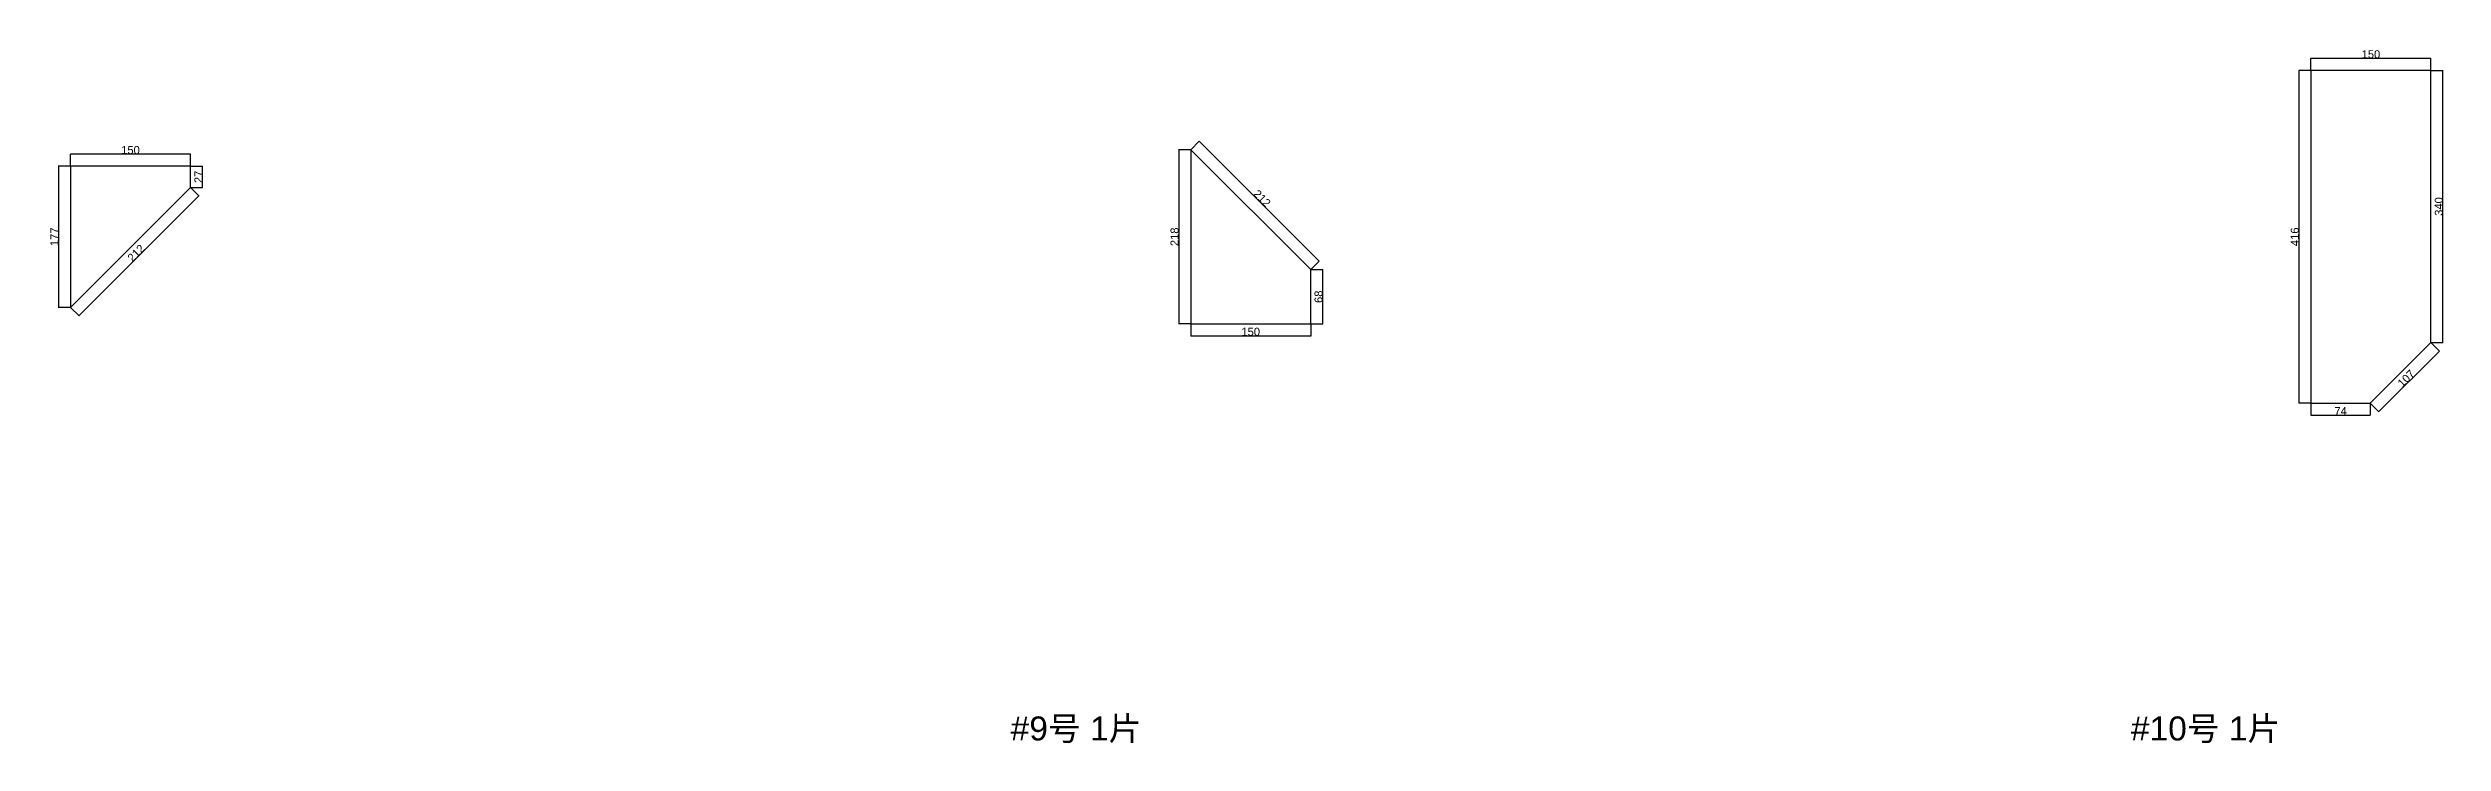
# Model space of a CAD drawing. Header units: inches. Extents: x -9450 to 207408, y -100115 to 6682.
# Drawn here: x 43697 to 46690, y -27233 to -26364 of the extents above; entities that cross this region are included whole.
import ezdxf

# ---------------------------------------------------------------- set-up
doc = ezdxf.new("R2010")
doc.units = ezdxf.units.IN
doc.header["$MEASUREMENT"] = 0
doc.layers.add('tag', color=1, linetype='Continuous')
doc.styles.get("Standard").update_dxf_attribs({"font": 'arial.ttf'})
doc.dimstyles.new('TileDimStyle', dxfattribs={"dimtxt": 10, "dimasz": 0.18, "dimexe": 0.18, "dimexo": 0.0625, "dimgap": 0.09, "dimtad": 1, "dimdec": 0, "dimzin": 0, "dimdsep": 46, "dimtxsty": 'Standard', "dimblk": 'ARCHTICK', "dimcen": 0.09, "dimadec": 0, "dimazin": 0, "dimtfac": 1, "dimtdec": 4, "dimtofl": 0, "dimtmove": 0, "dimatfit": 3, "dimfxl": 1, "dimtolj": 1, "dimtzin": 0, "dimarcsym": 0})

# ---------------------------------------------------------------- blocks, each defined once
blk = doc.blocks.new('_ArchTick')
at = {"color": 0, "linetype": 'ByBlock'}
blk.add_lwpolyline([(-0.5, -0.5, 0.4, 0.4, 0), (0.5, 0.5, 0.4, 0.4, 0)], format="xyseb", dxfattribs=at)
blk = doc.blocks.new('*D85')
at = {"color": 0, "linetype": 'ByBlock', "lineweight": -2}
for p, q in [((75.1, 88.3), (90.2, 88.3)), ((75.1, 61.7), (90.2, 61.7)), ((90, 61.7), (90, 88.3))]:
    blk.add_line(p, q, dxfattribs=at)
at = {"layer": 'Defpoints'}
for p in [(75, 88.3), (75, 61.7), (90, 88.3)]:
    blk.add_point(p, dxfattribs=at)
at = {"color": 0, "lineweight": -2, "xscale": 0.18, "yscale": 0.18, "zscale": 0.18}
for p, rotation in [((90, 88.3), 90), ((90, 61.7), 270)]:
    blk.add_blockref('_ArchTick', p, dxfattribs=dict(at, rotation=rotation))
at = {"color": 0, "insert": (89.9, 75), "char_height": 10, "attachment_point": 8, "rotation": 90}
blk.add_mtext('27', dxfattribs=at)
blk = doc.blocks.new('*D86')
at = {"color": 0, "linetype": 'ByBlock', "lineweight": -2}
for p, q in [((-75, 88.3), (-75, 103.5)), ((75, 103.3), (-75, 103.3)), ((75, 88.3), (75, 103.5))]:
    blk.add_line(p, q, dxfattribs=at)
at = {"layer": 'Defpoints'}
for p in [(-75, 103.3), (-75, 88.3), (75, 88.3)]:
    blk.add_point(p, dxfattribs=at)
at = {"color": 0, "lineweight": -2, "xscale": 0.18, "yscale": 0.18, "zscale": 0.18, "rotation": 180}
blk.add_blockref('_ArchTick', (-75, 103.3), dxfattribs=at)
at = {"color": 0, "lineweight": -2, "xscale": 0.18, "yscale": 0.18, "zscale": 0.18}
blk.add_blockref('_ArchTick', (75, 103.3), dxfattribs=at)
at = {"color": 0, "insert": (0, 103.4), "char_height": 10, "attachment_point": 8}
blk.add_mtext('150', dxfattribs=at)
blk = doc.blocks.new('*D87')
at = {"color": 0, "linetype": 'ByBlock', "lineweight": -2}
for p, q in [((-75.1, 88.3), (-90.2, 88.3)), ((-90, 88.3), (-90, -88.3)), ((-75.1, -88.3), (-90.2, -88.3))]:
    blk.add_line(p, q, dxfattribs=at)
at = {"layer": 'Defpoints'}
for p in [(-75, 88.3), (-90, -88.3), (-75, -88.3)]:
    blk.add_point(p, dxfattribs=at)
at = {"color": 0, "lineweight": -2, "xscale": 0.18, "yscale": 0.18, "zscale": 0.18}
for p, rotation in [((-90, 88.3), 90), ((-90, -88.3), 270)]:
    blk.add_blockref('_ArchTick', p, dxfattribs=dict(at, rotation=rotation))
at = {"color": 0, "insert": (-90.1, 0), "char_height": 10, "attachment_point": 8, "rotation": 90}
blk.add_mtext('177', dxfattribs=at)
blk = doc.blocks.new('*D88')
at = {"color": 0, "linetype": 'ByBlock', "lineweight": -2}
for p, q in [((75, 61.7), (85.7, 51)), ((-64.4, -98.9), (85.6, 51.1)), ((-75, -88.3), (-64.3, -99))]:
    blk.add_line(p, q, dxfattribs=at)
at = {"layer": 'Defpoints'}
for p in [(75, 61.7), (85.6, 51.1), (-75, -88.3)]:
    blk.add_point(p, dxfattribs=at)
at = {"color": 0, "lineweight": -2, "xscale": 0.18, "yscale": 0.18, "zscale": 0.18}
for p, rotation in [((85.6, 51.1), 45), ((-64.4, -98.9), 225)]:
    blk.add_blockref('_ArchTick', p, dxfattribs=dict(at, rotation=rotation))
at = {"color": 0, "insert": (10.5, -23.8), "char_height": 10, "attachment_point": 8, "rotation": 45}
blk.add_mtext('212', dxfattribs=at)
blk = doc.blocks.new('*D90')
at = {"color": 0, "linetype": 'ByBlock', "lineweight": -2}
for p, q in [((75.1, -41), (90.2, -41)), ((90, -109), (90, -41)), ((75.1, -109), (90.2, -109))]:
    blk.add_line(p, q, dxfattribs=at)
at = {"layer": 'Defpoints'}
for p in [(75, -41), (90, -41), (75, -109)]:
    blk.add_point(p, dxfattribs=at)
at = {"color": 0, "lineweight": -2, "xscale": 0.18, "yscale": 0.18, "zscale": 0.18}
for p, rotation in [((90, -41), 90), ((90, -109), 270)]:
    blk.add_blockref('_ArchTick', p, dxfattribs=dict(at, rotation=rotation))
at = {"color": 0, "insert": (89.9, -75), "char_height": 10, "attachment_point": 8, "rotation": 90}
blk.add_mtext('68', dxfattribs=at)
blk = doc.blocks.new('*D91')
at = {"color": 0, "linetype": 'ByBlock', "lineweight": -2}
for p, q in [((-75, 109), (-64.3, 119.7)), ((85.6, -30.4), (-64.4, 119.6)), ((75, -41), (85.7, -30.3))]:
    blk.add_line(p, q, dxfattribs=at)
at = {"layer": 'Defpoints'}
for p in [(-75, 109), (-64.4, 119.6), (75, -41)]:
    blk.add_point(p, dxfattribs=at)
at = {"color": 0, "lineweight": -2, "xscale": 0.18, "yscale": 0.18, "zscale": 0.18}
for p, rotation in [((-64.4, 119.6), 135), ((85.6, -30.4), 315)]:
    blk.add_blockref('_ArchTick', p, dxfattribs=dict(at, rotation=rotation))
at = {"color": 0, "insert": (10.7, 44.6), "char_height": 10, "attachment_point": 8, "rotation": 315}
blk.add_mtext('212', dxfattribs=at)
blk = doc.blocks.new('*D92')
at = {"color": 0, "linetype": 'ByBlock', "lineweight": -2}
for p, q in [((-75.1, 109), (-90.2, 109)), ((-90, 109), (-90, -109)), ((-75.1, -109), (-90.2, -109))]:
    blk.add_line(p, q, dxfattribs=at)
at = {"layer": 'Defpoints'}
for p in [(-75, 109), (-90, -109), (-75, -109)]:
    blk.add_point(p, dxfattribs=at)
at = {"color": 0, "lineweight": -2, "xscale": 0.18, "yscale": 0.18, "zscale": 0.18}
for p, rotation in [((-90, 109), 90), ((-90, -109), 270)]:
    blk.add_blockref('_ArchTick', p, dxfattribs=dict(at, rotation=rotation))
at = {"color": 0, "insert": (-90.1, 0), "char_height": 10, "attachment_point": 8, "rotation": 90}
blk.add_mtext('218', dxfattribs=at)
blk = doc.blocks.new('*D93')
at = {"color": 0, "linetype": 'ByBlock', "lineweight": -2}
for p, q in [((-75, -109), (-75, -124.1)), ((75, -109), (75, -124.1)), ((-75, -124), (75, -124))]:
    blk.add_line(p, q, dxfattribs=at)
at = {"layer": 'Defpoints'}
for p in [(-75, -109), (75, -109), (75, -124)]:
    blk.add_point(p, dxfattribs=at)
at = {"color": 0, "lineweight": -2, "xscale": 0.18, "yscale": 0.18, "zscale": 0.18, "rotation": 180}
blk.add_blockref('_ArchTick', (-75, -124), dxfattribs=at)
at = {"color": 0, "lineweight": -2, "xscale": 0.18, "yscale": 0.18, "zscale": 0.18}
blk.add_blockref('_ArchTick', (75, -124), dxfattribs=at)
at = {"color": 0, "insert": (0, -123.9), "char_height": 10, "attachment_point": 8}
blk.add_mtext('150', dxfattribs=at)
blk = doc.blocks.new('*D95')
at = {"color": 0, "linetype": 'ByBlock', "lineweight": -2}
for p, q in [((9.8, -218.7), (85.6, -142.9)), ((75, -132.3), (85.7, -143)), ((-0.8, -208.2), (9.9, -218.9))]:
    blk.add_line(p, q, dxfattribs=at)
at = {"layer": 'Defpoints'}
for p in [(75, -132.3), (85.6, -142.9), (-0.8, -208.1)]:
    blk.add_point(p, dxfattribs=at)
at = {"color": 0, "lineweight": -2, "xscale": 0.18, "yscale": 0.18, "zscale": 0.18}
for p, rotation in [((85.6, -142.9), 45.0000000000001), ((9.8, -218.7), 225)]:
    blk.add_blockref('_ArchTick', p, dxfattribs=dict(at, rotation=rotation))
at = {"color": 0, "insert": (47.6, -180.8), "char_height": 10, "attachment_point": 8, "rotation": 45}
blk.add_mtext('107', dxfattribs=at)
blk = doc.blocks.new('*D96')
at = {"color": 0, "linetype": 'ByBlock', "lineweight": -2}
for p, q in [((75.1, 208.1), (90.2, 208.1)), ((90, -132.3), (90, 208.1)), ((75.1, -132.3), (90.2, -132.3))]:
    blk.add_line(p, q, dxfattribs=at)
at = {"layer": 'Defpoints'}
for p in [(75, 208.1), (90, 208.1), (75, -132.3)]:
    blk.add_point(p, dxfattribs=at)
at = {"color": 0, "lineweight": -2, "xscale": 0.18, "yscale": 0.18, "zscale": 0.18}
for p, rotation in [((90, 208.1), 90), ((90, -132.3), 270)]:
    blk.add_blockref('_ArchTick', p, dxfattribs=dict(at, rotation=rotation))
at = {"color": 0, "insert": (89.9, 37.9), "char_height": 10, "attachment_point": 8, "rotation": 90}
blk.add_mtext('340', dxfattribs=at)
blk = doc.blocks.new('*D97')
at = {"color": 0, "linetype": 'ByBlock', "lineweight": -2}
for p, q in [((-75, 208.2), (-75, 223.3)), ((75, 223.1), (-75, 223.1)), ((75, 208.2), (75, 223.3))]:
    blk.add_line(p, q, dxfattribs=at)
at = {"layer": 'Defpoints'}
for p in [(-75, 223.1), (-75, 208.1), (75, 208.1)]:
    blk.add_point(p, dxfattribs=at)
at = {"color": 0, "lineweight": -2, "xscale": 0.18, "yscale": 0.18, "zscale": 0.18, "rotation": 180}
blk.add_blockref('_ArchTick', (-75, 223.1), dxfattribs=at)
at = {"color": 0, "lineweight": -2, "xscale": 0.18, "yscale": 0.18, "zscale": 0.18}
blk.add_blockref('_ArchTick', (75, 223.1), dxfattribs=at)
at = {"color": 0, "insert": (0, 223.2), "char_height": 10, "attachment_point": 8}
blk.add_mtext('150', dxfattribs=at)
blk = doc.blocks.new('*D98')
at = {"color": 0, "linetype": 'ByBlock', "lineweight": -2}
for p, q in [((-75.1, 208.1), (-90.2, 208.1)), ((-90, 208.1), (-90, -208.1)), ((-75.1, -208.1), (-90.2, -208.1))]:
    blk.add_line(p, q, dxfattribs=at)
at = {"layer": 'Defpoints'}
for p in [(-75, 208.1), (-90, -208.1), (-75, -208.1)]:
    blk.add_point(p, dxfattribs=at)
at = {"color": 0, "lineweight": -2, "xscale": 0.18, "yscale": 0.18, "zscale": 0.18}
for p, rotation in [((-90, 208.1), 90), ((-90, -208.1), 270)]:
    blk.add_blockref('_ArchTick', p, dxfattribs=dict(at, rotation=rotation))
at = {"color": 0, "insert": (-90.1, 0), "char_height": 10, "attachment_point": 8, "rotation": 90}
blk.add_mtext('416', dxfattribs=at)
blk = doc.blocks.new('*D99')
at = {"color": 0, "linetype": 'ByBlock', "lineweight": -2}
for p, q in [((-75, -208.2), (-75, -223.3)), ((-0.8, -208.2), (-0.8, -223.3)), ((-75, -223.1), (-0.8, -223.1))]:
    blk.add_line(p, q, dxfattribs=at)
at = {"layer": 'Defpoints'}
for p in [(-75, -208.1), (-0.8, -208.1), (-0.8, -223.1)]:
    blk.add_point(p, dxfattribs=at)
at = {"color": 0, "lineweight": -2, "xscale": 0.18, "yscale": 0.18, "zscale": 0.18, "rotation": 180}
blk.add_blockref('_ArchTick', (-75, -223.1), dxfattribs=at)
at = {"color": 0, "lineweight": -2, "xscale": 0.18, "yscale": 0.18, "zscale": 0.18}
blk.add_blockref('_ArchTick', (-0.8, -223.1), dxfattribs=at)
at = {"color": 0, "insert": (-37.9, -223), "char_height": 10, "attachment_point": 8}
blk.add_mtext('74', dxfattribs=at)
blk = doc.blocks.new('A_128886_133110_128886#8')
blk.add_lwpolyline([(75, 61.7), (75, 88.3), (-75, 88.3), (-75, -88.3)], close=True)
at = {"layer": 'tag'}
for base, p1, p2, angle, picture, middle in [((-75, 103.3), (75, 88.3), (-75, 88.3), 180, '*D86', (0, 103.3)), ((-90, -88.3), (-75, 88.3), (-75, -88.3), 270, '*D87', (-90, 0)), ((85.6, 51.1), (-75, -88.3), (75, 61.7), 45, '*D88', (10.6, -23.9)), ((90, 88.3), (75, 61.7), (75, 88.3), 90, '*D85', (90, 75))]:
    dim = blk.add_linear_dim(base=base, p1=p1, p2=p2, angle=angle, dimstyle='TileDimStyle', override={"dimpost": '<>'}, dxfattribs=at)
    dim.commit()
    dim.dimension.update_dxf_attribs({"geometry": picture, "text_midpoint": middle})
blk = doc.blocks.new('A_128886_133110_128886#9')
blk.add_lwpolyline([(75, -109), (75, -41), (-75, 109), (-75, -109)], close=True)
at = {"layer": 'tag'}
for base, p1, p2, angle, picture, middle in [((-90, -109), (-75, 109), (-75, -109), 270, '*D92', (-90, 0)), ((-64.4, 119.6), (75, -41), (-75, 109), 135, '*D91', (10.6, 44.6)), ((90, -41), (75, -109), (75, -41), 90, '*D90', (90, -75))]:
    dim = blk.add_linear_dim(base=base, p1=p1, p2=p2, angle=angle, dimstyle='TileDimStyle', override={"dimpost": '<>'}, dxfattribs=at)
    dim.commit()
    dim.dimension.update_dxf_attribs({"geometry": picture, "text_midpoint": middle})
dim = blk.add_linear_dim(base=(75, -124), p1=(-75, -109), p2=(75, -109), dimstyle='TileDimStyle', override={"dimpost": '<>'}, dxfattribs=at)
dim.commit()
dim.dimension.update_dxf_attribs({"geometry": '*D93', "text_midpoint": (0, -124)})
blk = doc.blocks.new('A_128886_133110_128886#10')
blk.add_lwpolyline([(-0.8, -208.1), (75, -132.3), (75, 208.1), (-75, 208.1), (-75, -208.1)], close=True)
at = {"layer": 'tag'}
for base, p1, p2, angle, picture, middle in [((-75, 223.1), (75, 208.1), (-75, 208.1), 180, '*D97', (0, 223.1)), ((-90, -208.1), (-75, 208.1), (-75, -208.1), 270, '*D98', (-90, 0)), ((90, 208.1), (75, -132.3), (75, 208.1), 90, '*D96', (90, 37.9)), ((85.6, -142.9), (-0.8, -208.1), (75, -132.3), 45, '*D95', (47.7, -180.8))]:
    dim = blk.add_linear_dim(base=base, p1=p1, p2=p2, angle=angle, dimstyle='TileDimStyle', override={"dimpost": '<>'}, dxfattribs=at)
    dim.commit()
    dim.dimension.update_dxf_attribs({"geometry": picture, "text_midpoint": middle})
dim = blk.add_linear_dim(base=(-0.8, -223.1), p1=(-75, -208.1), p2=(-0.8, -208.1), dimstyle='TileDimStyle', override={"dimpost": '<>'}, dxfattribs=at)
dim.commit()
dim.dimension.update_dxf_attribs({"geometry": '*D99', "text_midpoint": (-37.9, -223.1)})

msp = doc.modelspace()

# ---------------------------------------------------------------- block references
for name, p in [('A_128886_133110_128886#10', (46600, -26600)), ('A_128886_133110_128886#8', (43800, -26600)), ('A_128886_133110_128886#9', (45200, -26600))]:
    msp.add_blockref(name, p)

# ---------------------------------------------------------------- texts
at = {"char_height": 30, "attachment_point": 1}
for s, insert in [('#9号 1片', (44900, -27200)), ('#10号 1片', (46300, -27200))]:
    msp.add_mtext(s, dxfattribs=dict(at, insert=insert))

doc.saveas('drawing.dxf')
